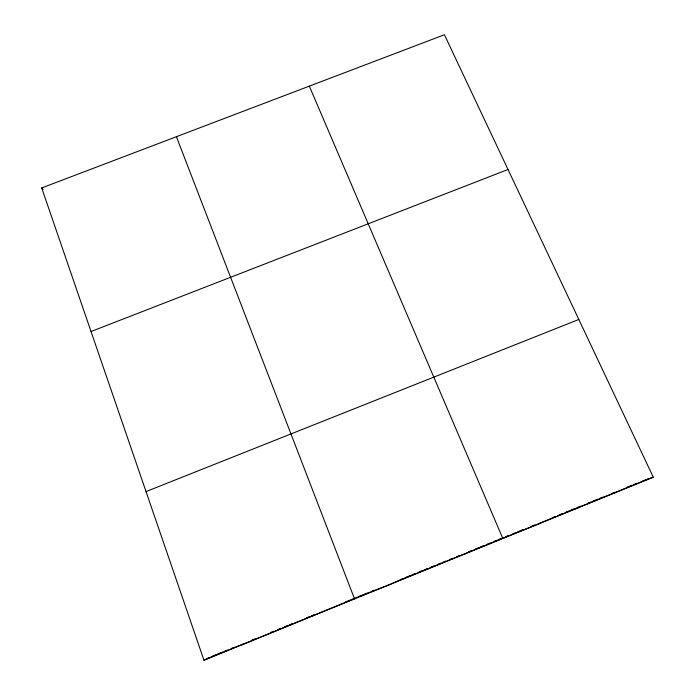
<?xml version="1.0" encoding="UTF-8"?>
<svg xmlns="http://www.w3.org/2000/svg" width="695" height="695" viewBox="0 0 695 695"><rect width="100%" height="100%" fill="white"/><g stroke="black" fill="none" stroke-linecap="round" stroke-linejoin="round"><path stroke-width="1.04" d="M317.111 614.154L318.058 613.52L241.834 644.83M279.546 629.462L281.075 628.584M203.974 660.25L653.291 477.196L444.409 34.75L41.709 187.945L203.974 660.25L209.091 657.678M212.661 656.071L215.615 654.872M217.578 654.073L222.496 652.066M224.468 651.267L227.413 650.068M231.348 648.461L234.302 647.262M251.981 640.06L254.917 638.861M270.598 632.476L273.535 631.277M277.453 629.679L280.398 628.48M284.342 626.873L287.348 625.648M289.355 624.831L292.36 623.606M306.408 617.881L309.423 616.656M311.43 615.84L314.435 614.615M345.441 601.983L350.445 599.95M352.443 599.133L391.824 583.722M359.428 596.284L362.416 595.068M364.406 594.26L367.394 593.043M371.373 591.419L374.362 590.203M400.224 579.665L403.204 578.449M405.194 577.641L410.154 575.625M412.135 574.817L415.115 573.601M419.085 571.985L422.056 570.769M424.046 569.961L427.025 568.753M430.978 567.137L433.941 565.93M437.902 564.323L440.865 563.115M442.845 562.307L445.808 561.1M449.761 559.484L452.732 558.276M456.684 556.669L459.647 555.461M468.526 551.839L471.479 550.64M475.423 549.033L478.377 547.825M480.349 547.026L483.303 545.818M487.247 544.22L490.201 543.012M494.145 541.405L497.099 540.206M499.071 539.398L503.988 537.4M505.951 536.592L508.905 535.393M512.841 533.786L515.794 532.587M517.758 531.788L522.683 529.781M531.536 526.176L534.49 524.968M552.134 517.784L555.07 516.585M558.997 514.986L561.934 513.787M565.86 512.189L568.797 510.999M570.76 510.2L573.775 508.966M577.788 507.333L580.794 506.108M587.822 503.241L590.837 502.016M592.844 501.199L597.856 499.158M599.872 498.341L602.878 497.107M611.895 493.441L614.893 492.216M626.899 487.325L631.894 485.292M633.892 484.476L636.898 483.251M206.684 658.886L242.972 644.109M319.057 613.112L353.911 598.916M392.597 583.148L427.19 569.057M501.894 538.625L540.667 523.083M539.181 523.439L649.104 478.655M146.028 491.582L578.822 319.457M91.036 331.515L508.019 169.484M642.892 480.81L653.291 477.196M612.269 493.659L615.892 492.434M575.295 508.723L578.353 507.724M498.08 539.807L500.921 539.025L428.181 568.658L428.971 568.588M464.616 553.811L465.971 553.515M41.709 187.945L43.038 189.466M309.327 86.137L502.832 538.495M176.417 136.698L354.546 598.908"/></g></svg>
